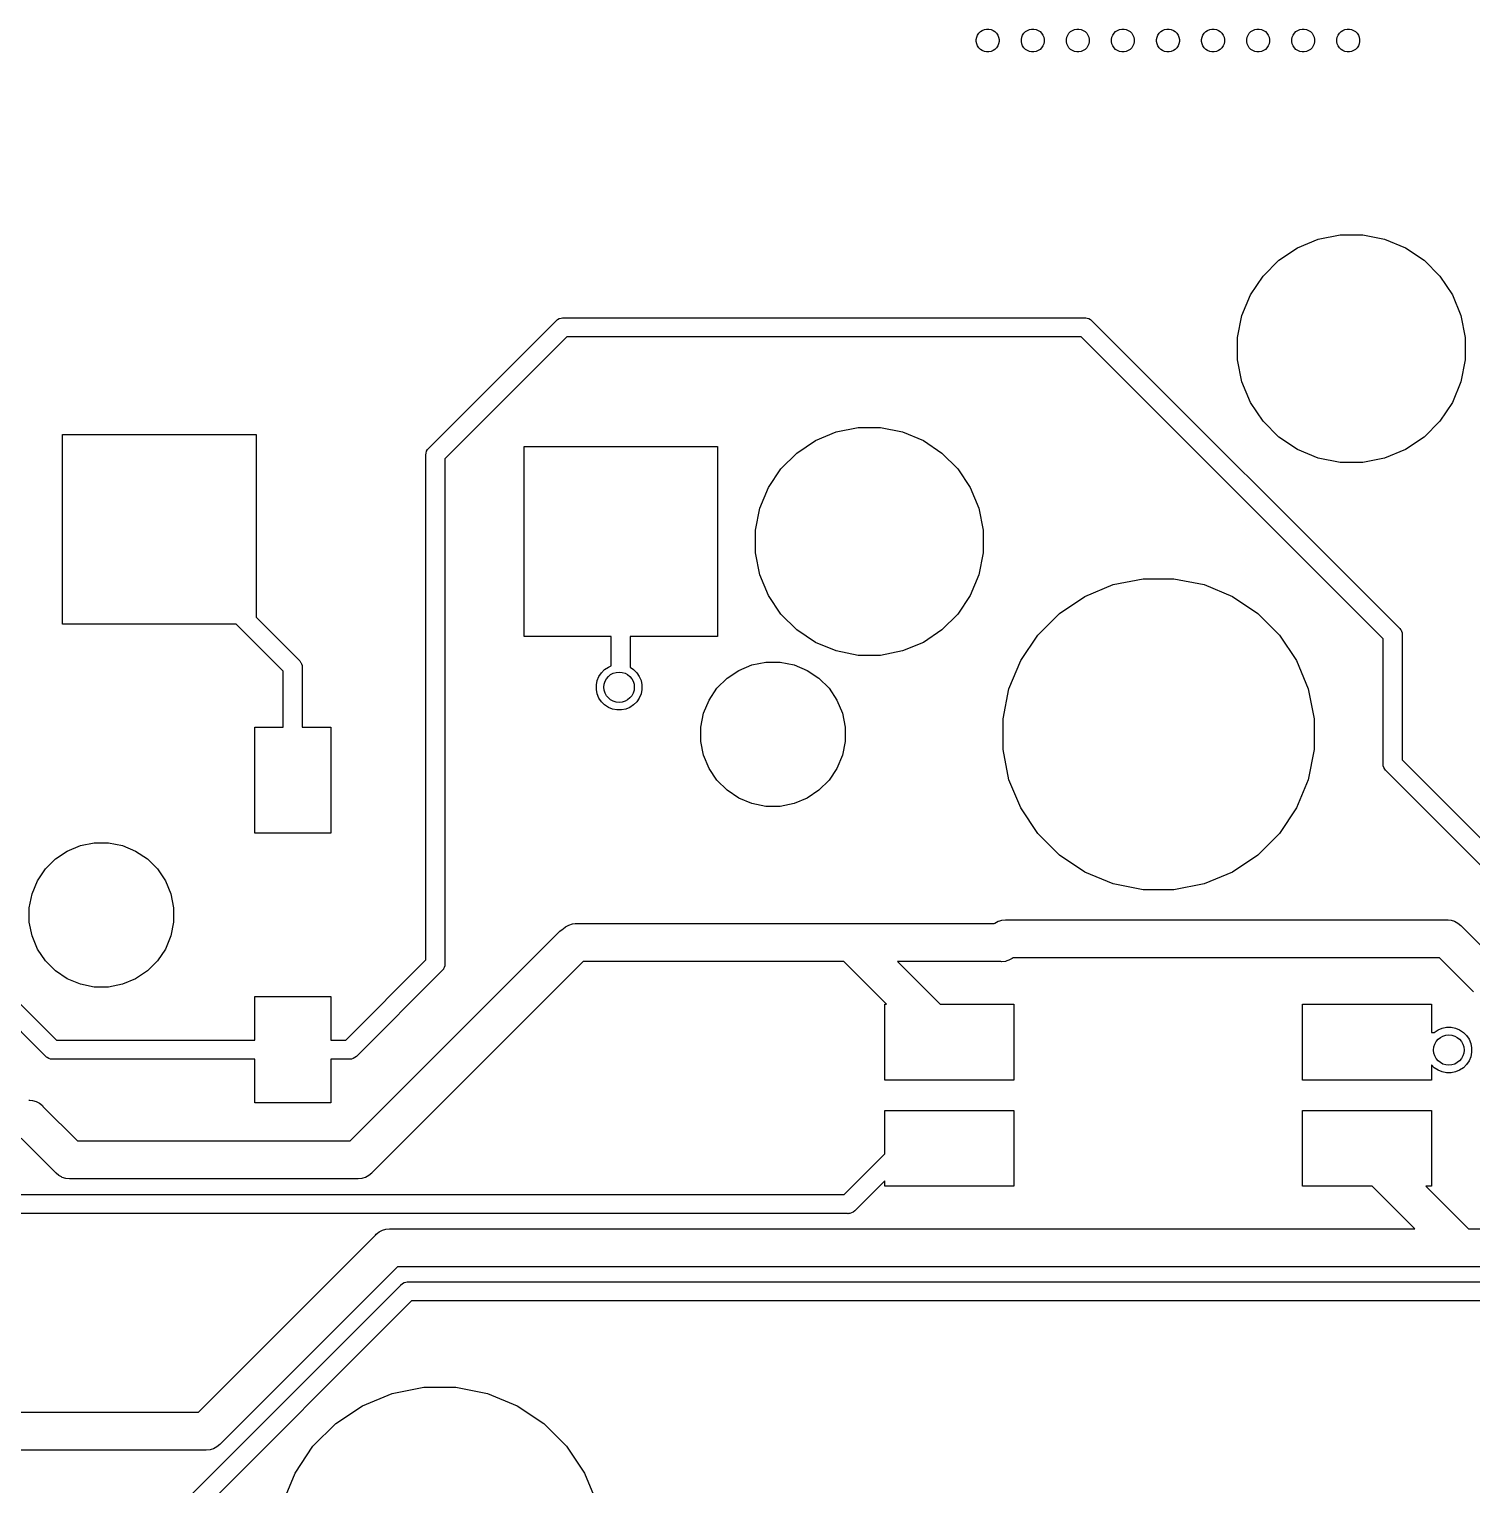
# Model space of a CAD drawing. Extents: x 0.5 to 11.2, y -4.1 to -0.9.
# Drawn here: x 7.312 to 8.061, y -1.611 to -0.856 of the extents above; entities that cross this region are included whole.
import ezdxf

# ---------------------------------------------------------------- set-up
doc = ezdxf.new("R2010")
doc.units = 0
doc.header["$MEASUREMENT"] = 0
doc.layers.add('BLACK', color=7, linetype='CONTINUOUS')

msp = doc.modelspace()

# ---------------------------------------------------------------- linework, layer by layer
at = {"layer": 'BLACK', "linetype": 'CONTINUOUS'}
for p, q in [((7.80364, -0.861033), (7.80387, -0.859892)), ((7.80387, -0.859892), (7.80431, -0.858817)), ((7.80431, -0.858817), (7.80496, -0.85785)), ((7.80496, -0.85785), (7.80578, -0.857027)), ((7.80578, -0.857027), (7.80675, -0.856381)), ((7.80675, -0.856381), (7.80782, -0.855936)), ((7.80782, -0.855936), (7.80897, -0.855709)), ((7.80897, -0.855709), (7.81013, -0.855709)), ((7.81013, -0.855709), (7.81127, -0.855936)), ((7.81127, -0.855936), (7.81234, -0.856381)), ((7.81234, -0.856381), (7.81331, -0.857027)), ((7.81331, -0.857027), (7.81413, -0.85785)), ((7.81413, -0.85785), (7.81478, -0.858817)), ((7.81478, -0.858817), (7.81523, -0.859892)), ((7.81523, -0.859892), (7.81545, -0.861033)), ((7.82702, -0.861033), (7.82724, -0.859892)), ((7.82724, -0.859892), (7.82769, -0.858817)), ((7.82769, -0.858817), (7.82834, -0.85785)), ((7.82834, -0.85785), (7.82916, -0.857027)), ((7.82916, -0.857027), (7.83013, -0.856381)), ((7.83013, -0.856381), (7.8312, -0.855936)), ((7.8312, -0.855936), (7.83234, -0.855709)), ((7.83234, -0.855709), (7.8335, -0.855709)), ((7.8335, -0.855709), (7.83465, -0.855936)), ((7.83465, -0.855936), (7.83572, -0.856381)), ((7.83572, -0.856381), (7.83669, -0.857027)), ((7.83669, -0.857027), (7.83751, -0.85785)), ((7.83751, -0.85785), (7.83816, -0.858817)), ((7.83816, -0.858817), (7.8386, -0.859892)), ((7.8386, -0.859892), (7.83883, -0.861033)), ((7.85039, -0.861033), (7.85062, -0.859892)), ((7.85062, -0.859892), (7.85107, -0.858817)), ((7.85107, -0.858817), (7.85171, -0.85785)), ((7.85171, -0.85785), (7.85253, -0.857027)), ((7.85253, -0.857027), (7.8535, -0.856381)), ((7.8535, -0.856381), (7.85458, -0.855936)), ((7.85458, -0.855936), (7.85572, -0.855709)), ((7.85572, -0.855709), (7.85688, -0.855709)), ((7.85688, -0.855709), (7.85802, -0.855936)), ((7.85802, -0.855936), (7.8591, -0.856381)), ((7.8591, -0.856381), (7.86006, -0.857027)), ((7.86006, -0.857027), (7.86089, -0.85785)), ((7.86089, -0.85785), (7.86153, -0.858817)), ((7.86153, -0.858817), (7.86198, -0.859892)), ((7.86198, -0.859892), (7.8622, -0.861033)), ((7.87377, -0.861033), (7.874, -0.859892)), ((7.874, -0.859892), (7.87444, -0.858817)), ((7.87444, -0.858817), (7.87509, -0.85785)), ((7.87509, -0.85785), (7.87591, -0.857027)), ((7.87591, -0.857027), (7.87688, -0.856381)), ((7.87688, -0.856381), (7.87795, -0.855936)), ((7.87795, -0.855936), (7.87909, -0.855709)), ((7.87909, -0.855709), (7.88026, -0.855709)), ((7.88026, -0.855709), (7.8814, -0.855936)), ((7.8814, -0.855936), (7.88247, -0.856381)), ((7.88247, -0.856381), (7.88344, -0.857027)), ((7.88344, -0.857027), (7.88426, -0.85785)), ((7.88426, -0.85785), (7.88491, -0.858817)), ((7.88491, -0.858817), (7.88535, -0.859892)), ((7.88535, -0.859892), (7.88558, -0.861033)), ((7.89715, -0.861033), (7.89737, -0.859892)), ((7.89737, -0.859892), (7.89782, -0.858817)), ((7.89782, -0.858817), (7.89846, -0.85785)), ((7.89846, -0.85785), (7.89929, -0.857027)), ((7.89929, -0.857027), (7.90025, -0.856381)), ((7.90025, -0.856381), (7.90133, -0.855936)), ((7.90133, -0.855936), (7.90247, -0.855709)), ((7.90247, -0.855709), (7.90363, -0.855709)), ((7.90363, -0.855709), (7.90477, -0.855936)), ((7.90477, -0.855936), (7.90585, -0.856381)), ((7.90585, -0.856381), (7.90682, -0.857027)), ((7.90682, -0.857027), (7.90764, -0.85785)), ((7.90764, -0.85785), (7.90828, -0.858817)), ((7.90828, -0.858817), (7.90873, -0.859892)), ((7.90873, -0.859892), (7.90896, -0.861033)), ((7.92052, -0.861033), (7.92075, -0.859892)), ((7.92075, -0.859892), (7.92119, -0.858817)), ((7.92119, -0.858817), (7.92184, -0.85785)), ((7.92184, -0.85785), (7.92266, -0.857027)), ((7.92266, -0.857027), (7.92363, -0.856381)), ((7.92363, -0.856381), (7.9247, -0.855936)), ((7.9247, -0.855936), (7.92585, -0.855709)), ((7.92585, -0.855709), (7.92701, -0.855709)), ((7.92701, -0.855709), (7.92815, -0.855936)), ((7.92815, -0.855936), (7.92922, -0.856381)), ((7.92922, -0.856381), (7.93019, -0.857027)), ((7.93019, -0.857027), (7.93101, -0.85785)), ((7.93101, -0.85785), (7.93166, -0.858817)), ((7.93166, -0.858817), (7.93211, -0.859892)), ((7.93211, -0.859892), (7.93233, -0.861033)), ((7.9439, -0.861033), (7.94412, -0.859892)), ((7.94412, -0.859892), (7.94457, -0.858817)), ((7.94457, -0.858817), (7.94522, -0.85785)), ((7.94522, -0.85785), (7.94604, -0.857027)), ((7.94604, -0.857027), (7.94701, -0.856381)), ((7.94701, -0.856381), (7.94808, -0.855936)), ((7.94808, -0.855936), (7.94922, -0.855709)), ((7.94922, -0.855709), (7.95038, -0.855709)), ((7.95038, -0.855709), (7.95153, -0.855936)), ((7.95153, -0.855936), (7.9526, -0.856381)), ((7.9526, -0.856381), (7.95357, -0.857027)), ((7.95357, -0.857027), (7.95439, -0.85785)), ((7.95439, -0.85785), (7.95504, -0.858817)), ((7.95504, -0.858817), (7.95548, -0.859892)), ((7.95548, -0.859892), (7.95571, -0.861033)), ((7.96727, -0.861033), (7.9675, -0.859892)), ((7.9675, -0.859892), (7.96795, -0.858817)), ((7.96795, -0.858817), (7.96859, -0.85785)), ((7.96859, -0.85785), (7.96941, -0.857027)), ((7.96941, -0.857027), (7.97038, -0.856381)), ((7.97038, -0.856381), (7.97146, -0.855936)), ((7.97146, -0.855936), (7.9726, -0.855709)), ((7.9726, -0.855709), (7.97376, -0.855709)), ((7.97376, -0.855709), (7.9749, -0.855936)), ((7.9749, -0.855936), (7.97598, -0.856381)), ((7.97598, -0.856381), (7.97694, -0.857027)), ((7.97694, -0.857027), (7.97777, -0.85785)), ((7.97777, -0.85785), (7.97841, -0.858817)), ((7.97841, -0.858817), (7.97886, -0.859892)), ((7.97886, -0.859892), (7.97908, -0.861033)), ((7.99065, -0.861033), (7.99088, -0.859892)), ((7.99088, -0.859892), (7.99132, -0.858817)), ((7.99132, -0.858817), (7.99197, -0.85785)), ((7.99197, -0.85785), (7.99279, -0.857027)), ((7.99279, -0.857027), (7.99376, -0.856381)), ((7.99376, -0.856381), (7.99483, -0.855936)), ((7.99483, -0.855936), (7.99597, -0.855709)), ((7.99597, -0.855709), (7.99714, -0.855709)), ((7.99714, -0.855709), (7.99828, -0.855936)), ((7.99828, -0.855936), (7.99935, -0.856381)), ((7.99935, -0.856381), (8.00032, -0.857027)), ((8.00032, -0.857027), (8.00114, -0.85785)), ((8.00114, -0.85785), (8.00179, -0.858817)), ((8.00179, -0.858817), (8.00223, -0.859892)), ((8.00223, -0.859892), (8.00246, -0.861033)), ((7.80364, -0.862196), (7.80364, -0.861033)), ((7.80387, -0.863337), (7.80364, -0.862196)), ((7.80431, -0.864411), (7.80387, -0.863337)), ((7.80496, -0.865379), (7.80431, -0.864411)), ((7.80578, -0.866201), (7.80496, -0.865379)), ((7.80675, -0.866848), (7.80578, -0.866201)), ((7.80782, -0.867293), (7.80675, -0.866848)), ((7.80897, -0.86752), (7.80782, -0.867293)), ((7.81013, -0.86752), (7.80897, -0.86752)), ((7.81127, -0.867293), (7.81013, -0.86752)), ((7.81234, -0.866848), (7.81127, -0.867293)), ((7.81331, -0.866201), (7.81234, -0.866848)), ((7.81413, -0.865379), (7.81331, -0.866201)), ((7.81478, -0.864411), (7.81413, -0.865379)), ((7.81523, -0.863337), (7.81478, -0.864411)), ((7.81545, -0.862196), (7.81523, -0.863337)), ((7.81545, -0.861033), (7.81545, -0.862196)), ((7.82702, -0.862196), (7.82702, -0.861033)), ((7.82724, -0.863337), (7.82702, -0.862196)), ((7.82769, -0.864411), (7.82724, -0.863337)), ((7.82834, -0.865379), (7.82769, -0.864411)), ((7.82916, -0.866201), (7.82834, -0.865379)), ((7.83013, -0.866848), (7.82916, -0.866201)), ((7.8312, -0.867293), (7.83013, -0.866848)), ((7.83234, -0.86752), (7.8312, -0.867293)), ((7.8335, -0.86752), (7.83234, -0.86752)), ((7.83465, -0.867293), (7.8335, -0.86752)), ((7.83572, -0.866848), (7.83465, -0.867293)), ((7.83669, -0.866201), (7.83572, -0.866848)), ((7.83751, -0.865379), (7.83669, -0.866201)), ((7.83816, -0.864411), (7.83751, -0.865379)), ((7.8386, -0.863337), (7.83816, -0.864411)), ((7.83883, -0.862196), (7.8386, -0.863337)), ((7.83883, -0.861033), (7.83883, -0.862196)), ((7.85039, -0.862196), (7.85039, -0.861033)), ((7.85062, -0.863337), (7.85039, -0.862196)), ((7.85107, -0.864411), (7.85062, -0.863337)), ((7.85171, -0.865379), (7.85107, -0.864411)), ((7.85253, -0.866201), (7.85171, -0.865379)), ((7.8535, -0.866848), (7.85253, -0.866201)), ((7.85458, -0.867293), (7.8535, -0.866848)), ((7.85572, -0.86752), (7.85458, -0.867293)), ((7.85688, -0.86752), (7.85572, -0.86752)), ((7.85802, -0.867293), (7.85688, -0.86752)), ((7.8591, -0.866848), (7.85802, -0.867293)), ((7.86006, -0.866201), (7.8591, -0.866848)), ((7.86089, -0.865379), (7.86006, -0.866201)), ((7.86153, -0.864411), (7.86089, -0.865379)), ((7.86198, -0.863337), (7.86153, -0.864411)), ((7.8622, -0.862196), (7.86198, -0.863337)), ((7.8622, -0.861033), (7.8622, -0.862196)), ((7.87377, -0.862196), (7.87377, -0.861033)), ((7.874, -0.863337), (7.87377, -0.862196)), ((7.87444, -0.864411), (7.874, -0.863337)), ((7.87509, -0.865379), (7.87444, -0.864411)), ((7.87591, -0.866201), (7.87509, -0.865379)), ((7.87688, -0.866848), (7.87591, -0.866201)), ((7.87795, -0.867293), (7.87688, -0.866848)), ((7.87909, -0.86752), (7.87795, -0.867293)), ((7.88026, -0.86752), (7.87909, -0.86752)), ((7.8814, -0.867293), (7.88026, -0.86752)), ((7.88247, -0.866848), (7.8814, -0.867293)), ((7.88344, -0.866201), (7.88247, -0.866848)), ((7.88426, -0.865379), (7.88344, -0.866201)), ((7.88491, -0.864411), (7.88426, -0.865379)), ((7.88535, -0.863337), (7.88491, -0.864411)), ((7.88558, -0.862196), (7.88535, -0.863337)), ((7.88558, -0.861033), (7.88558, -0.862196)), ((7.89715, -0.862196), (7.89715, -0.861033)), ((7.89737, -0.863337), (7.89715, -0.862196)), ((7.89782, -0.864411), (7.89737, -0.863337)), ((7.89846, -0.865379), (7.89782, -0.864411)), ((7.89929, -0.866201), (7.89846, -0.865379)), ((7.90025, -0.866848), (7.89929, -0.866201)), ((7.90133, -0.867293), (7.90025, -0.866848)), ((7.90247, -0.86752), (7.90133, -0.867293)), ((7.90363, -0.86752), (7.90247, -0.86752)), ((7.90477, -0.867293), (7.90363, -0.86752)), ((7.90585, -0.866848), (7.90477, -0.867293)), ((7.90682, -0.866201), (7.90585, -0.866848)), ((7.90764, -0.865379), (7.90682, -0.866201)), ((7.90828, -0.864411), (7.90764, -0.865379)), ((7.90873, -0.863337), (7.90828, -0.864411)), ((7.90896, -0.862196), (7.90873, -0.863337)), ((7.90896, -0.861033), (7.90896, -0.862196)), ((7.92052, -0.862196), (7.92052, -0.861033)), ((7.92075, -0.863337), (7.92052, -0.862196)), ((7.92119, -0.864411), (7.92075, -0.863337)), ((7.92184, -0.865379), (7.92119, -0.864411)), ((7.92266, -0.866201), (7.92184, -0.865379)), ((7.92363, -0.866848), (7.92266, -0.866201)), ((7.9247, -0.867293), (7.92363, -0.866848)), ((7.92585, -0.86752), (7.9247, -0.867293)), ((7.92701, -0.86752), (7.92585, -0.86752)), ((7.92815, -0.867293), (7.92701, -0.86752)), ((7.92922, -0.866848), (7.92815, -0.867293)), ((7.93019, -0.866201), (7.92922, -0.866848)), ((7.93101, -0.865379), (7.93019, -0.866201)), ((7.93166, -0.864411), (7.93101, -0.865379)), ((7.93211, -0.863337), (7.93166, -0.864411)), ((7.93233, -0.862196), (7.93211, -0.863337)), ((7.93233, -0.861033), (7.93233, -0.862196)), ((7.9439, -0.862196), (7.9439, -0.861033)), ((7.94412, -0.863337), (7.9439, -0.862196)), ((7.94457, -0.864411), (7.94412, -0.863337)), ((7.94522, -0.865379), (7.94457, -0.864411)), ((7.94604, -0.866201), (7.94522, -0.865379)), ((7.94701, -0.866848), (7.94604, -0.866201)), ((7.94808, -0.867293), (7.94701, -0.866848)), ((7.94922, -0.86752), (7.94808, -0.867293)), ((7.95038, -0.86752), (7.94922, -0.86752)), ((7.95153, -0.867293), (7.95038, -0.86752)), ((7.9526, -0.866848), (7.95153, -0.867293)), ((7.95357, -0.866201), (7.9526, -0.866848)), ((7.95439, -0.865379), (7.95357, -0.866201)), ((7.95504, -0.864411), (7.95439, -0.865379)), ((7.95548, -0.863337), (7.95504, -0.864411)), ((7.95571, -0.862196), (7.95548, -0.863337)), ((7.95571, -0.861033), (7.95571, -0.862196)), ((7.96727, -0.862196), (7.96727, -0.861033)), ((7.9675, -0.863337), (7.96727, -0.862196)), ((7.96795, -0.864411), (7.9675, -0.863337)), ((7.96859, -0.865379), (7.96795, -0.864411)), ((7.96941, -0.866201), (7.96859, -0.865379)), ((7.97038, -0.866848), (7.96941, -0.866201)), ((7.97146, -0.867293), (7.97038, -0.866848)), ((7.9726, -0.86752), (7.97146, -0.867293)), ((7.97376, -0.86752), (7.9726, -0.86752)), ((7.9749, -0.867293), (7.97376, -0.86752)), ((7.97598, -0.866848), (7.9749, -0.867293)), ((7.97694, -0.866201), (7.97598, -0.866848)), ((7.97777, -0.865379), (7.97694, -0.866201)), ((7.97841, -0.864411), (7.97777, -0.865379)), ((7.97886, -0.863337), (7.97841, -0.864411)), ((7.97908, -0.862196), (7.97886, -0.863337)), ((7.97908, -0.861033), (7.97908, -0.862196)), ((7.99065, -0.862196), (7.99065, -0.861033)), ((7.99088, -0.863337), (7.99065, -0.862196)), ((7.99132, -0.864411), (7.99088, -0.863337)), ((7.99197, -0.865379), (7.99132, -0.864411)), ((7.99279, -0.866201), (7.99197, -0.865379)), ((7.99376, -0.866848), (7.99279, -0.866201)), ((7.99483, -0.867293), (7.99376, -0.866848)), ((7.99597, -0.86752), (7.99483, -0.867293)), ((7.99714, -0.86752), (7.99597, -0.86752)), ((7.99828, -0.867293), (7.99714, -0.86752)), ((7.99935, -0.866848), (7.99828, -0.867293)), ((8.00032, -0.866201), (7.99935, -0.866848)), ((8.00114, -0.865379), (8.00032, -0.866201)), ((8.00179, -0.864411), (8.00114, -0.865379)), ((8.00223, -0.863337), (8.00179, -0.864411)), ((8.00246, -0.862196), (8.00223, -0.863337)), ((8.00246, -0.861033), (8.00246, -0.862196)), ((7.97024, -0.969123), (7.98098, -0.964671)), ((7.98098, -0.964671), (7.99239, -0.962402)), ((7.99239, -0.962402), (8.00403, -0.962402)), ((8.00403, -0.962402), (8.01543, -0.964671)), ((8.01543, -0.964671), (8.02618, -0.969123)), ((7.96056, -0.975586), (7.97024, -0.969123)), ((8.02618, -0.969123), (8.03585, -0.975586)), ((7.95234, -0.983811), (7.96056, -0.975586)), ((8.03585, -0.975586), (8.04408, -0.983811)), ((7.94587, -0.993484), (7.95234, -0.983811)), ((8.04408, -0.983811), (8.05054, -0.993484)), ((7.94142, -1.00423), (7.94587, -0.993484)), ((8.05054, -0.993484), (8.05499, -1.00423)), ((7.93915, -1.01564), (7.94142, -1.00423)), ((8.05499, -1.00423), (8.05726, -1.01564)), ((7.51982, -1.07292), (7.58562, -1.00712)), ((7.58562, -1.00712), (7.58577, -1.00694)), ((7.58577, -1.00694), (7.58596, -1.00678)), ((7.58596, -1.00678), (7.58652, -1.00632)), ((7.58652, -1.00632), (7.58738, -1.00586)), ((7.58738, -1.00586), (7.58831, -1.00558)), ((7.58831, -1.00558), (7.58903, -1.00551)), ((7.58903, -1.00551), (7.58927, -1.00549)), ((7.58903, -1.00551), (7.58903, -1.00551)), ((7.58927, -1.00549), (7.58951, -1.00551)), ((7.58951, -1.00551), (7.8599, -1.00551)), ((7.8599, -1.00551), (7.86014, -1.00549)), ((7.86014, -1.00549), (7.86038, -1.00551)), ((7.86038, -1.00551), (7.86038, -1.00551)), ((7.86038, -1.00551), (7.8611, -1.00558)), ((7.8611, -1.00558), (7.86203, -1.00586)), ((7.86203, -1.00586), (7.86289, -1.00632)), ((7.86289, -1.00632), (7.86363, -1.00694)), ((7.86363, -1.00694), (7.86379, -1.00712)), ((7.86379, -1.00712), (8.0229, -1.16623)), ((7.59131, -1.01535), (7.52805, -1.07861)), ((7.8581, -1.01535), (7.59131, -1.01535)), ((8.01467, -1.17192), (7.8581, -1.01535)), ((7.93915, -1.02727), (7.93915, -1.01564)), ((8.05726, -1.01564), (8.05726, -1.02727)), ((7.94142, -1.03868), (7.93915, -1.02727)), ((8.05726, -1.02727), (8.05499, -1.03868)), ((7.94587, -1.04943), (7.94142, -1.03868)), ((8.05499, -1.03868), (8.05054, -1.04943)), ((7.95234, -1.0591), (7.94587, -1.04943)), ((8.05054, -1.04943), (8.04408, -1.0591)), ((7.73098, -1.06467), (7.74239, -1.0624)), ((7.74239, -1.0624), (7.75403, -1.0624)), ((7.75403, -1.0624), (7.76543, -1.06467)), ((7.96056, -1.06733), (7.95234, -1.0591)), ((8.04408, -1.0591), (8.03585, -1.06733)), ((7.3297, -1.16437), (7.3297, -1.06594)), ((7.3297, -1.06594), (7.4301, -1.06594)), ((7.4301, -1.06594), (7.4301, -1.16076)), ((7.71056, -1.07559), (7.72024, -1.06912)), ((7.72024, -1.06912), (7.73098, -1.06467)), ((7.76543, -1.06467), (7.77618, -1.06912)), ((7.77618, -1.06912), (7.78585, -1.07559)), ((7.97024, -1.07379), (7.96056, -1.06733)), ((8.03585, -1.06733), (8.02618, -1.07379)), ((7.51818, -1.07657), (7.51828, -1.07561)), ((7.51821, -1.07682), (7.51818, -1.07657)), ((7.51821, -1.33851), (7.51821, -1.07682)), ((7.51828, -1.07561), (7.51856, -1.07468)), ((7.51856, -1.07468), (7.51902, -1.07383)), ((7.51902, -1.07383), (7.51948, -1.07327)), ((7.51948, -1.07327), (7.51963, -1.07308)), ((7.51948, -1.07327), (7.51948, -1.07327)), ((7.51963, -1.07308), (7.51982, -1.07292)), ((7.52805, -1.07861), (7.52805, -1.34031)), ((7.56907, -1.17067), (7.56907, -1.07224)), ((7.56907, -1.07224), (7.66947, -1.07224)), ((7.66947, -1.07224), (7.66947, -1.17067)), ((7.70234, -1.08381), (7.71056, -1.07559)), ((7.78585, -1.07559), (7.79408, -1.08381)), ((7.98098, -1.07824), (7.97024, -1.07379)), ((7.99239, -1.08051), (7.98098, -1.07824)), ((8.01543, -1.07824), (8.00403, -1.08051)), ((8.02618, -1.07379), (8.01543, -1.07824)), ((7.69587, -1.09348), (7.70234, -1.08381)), ((7.79408, -1.08381), (7.80054, -1.09348)), ((8.00403, -1.08051), (7.99239, -1.08051)), ((7.69142, -1.10423), (7.69587, -1.09348)), ((7.80054, -1.09348), (7.80499, -1.10423)), ((7.68915, -1.11564), (7.69142, -1.10423)), ((7.80499, -1.10423), (7.80726, -1.11564)), ((7.68915, -1.12727), (7.68915, -1.11564)), ((7.80726, -1.11564), (7.80726, -1.12727)), ((7.69142, -1.13868), (7.68915, -1.12727)), ((7.80726, -1.12727), (7.80499, -1.13868)), ((7.69587, -1.14943), (7.69142, -1.13868)), ((7.80499, -1.13868), (7.80054, -1.14943)), ((7.85998, -1.14993), (7.87467, -1.14385)), ((7.87467, -1.14385), (7.89026, -1.14075)), ((7.89026, -1.14075), (7.90616, -1.14075)), ((7.90616, -1.14075), (7.92175, -1.14385)), ((7.92175, -1.14385), (7.93644, -1.14993)), ((7.70234, -1.1591), (7.69587, -1.14943)), ((7.80054, -1.14943), (7.79408, -1.1591)), ((7.84676, -1.15877), (7.85998, -1.14993)), ((7.93644, -1.14993), (7.94966, -1.15877)), ((7.4301, -1.16076), (7.45242, -1.18308)), ((7.71056, -1.16733), (7.70234, -1.1591)), ((7.79408, -1.1591), (7.78585, -1.16733)), ((7.83552, -1.17001), (7.84676, -1.15877)), ((7.94966, -1.15877), (7.9609, -1.17001)), ((7.41979, -1.16437), (7.3297, -1.16437)), ((7.44419, -1.18877), (7.41979, -1.16437)), ((7.72024, -1.17379), (7.71056, -1.16733)), ((7.78585, -1.16733), (7.77618, -1.17379)), ((7.82669, -1.18323), (7.83552, -1.17001)), ((7.9609, -1.17001), (7.96973, -1.18323)), ((8.0229, -1.16623), (8.02308, -1.16639)), ((8.02308, -1.16639), (8.02324, -1.16657)), ((8.02324, -1.16657), (8.0237, -1.16713)), ((8.0237, -1.16713), (8.02391, -1.16752)), ((8.02391, -1.16752), (8.02416, -1.16799)), ((8.02416, -1.16799), (8.02444, -1.16892)), ((8.02444, -1.16892), (8.02451, -1.16964)), ((8.02451, -1.16964), (8.02451, -1.16964)), ((8.02451, -1.16964), (8.02453, -1.16988)), ((8.02453, -1.16988), (8.02451, -1.17012)), ((8.02451, -1.17012), (8.02451, -1.23477)), ((7.61435, -1.17067), (7.56907, -1.17067)), ((7.61435, -1.18594), (7.61435, -1.17067)), ((7.66947, -1.17067), (7.62419, -1.17067)), ((7.62419, -1.17067), (7.62419, -1.18671)), ((7.73098, -1.17824), (7.72024, -1.17379)), ((7.77618, -1.17379), (7.76543, -1.17824)), ((8.01467, -1.23657), (8.01467, -1.17192)), ((7.45242, -1.18308), (7.45261, -1.18324)), ((7.45261, -1.18324), (7.45276, -1.18342)), ((7.45276, -1.18342), (7.45323, -1.18398)), ((7.45323, -1.18398), (7.45338, -1.18427)), ((7.45338, -1.18427), (7.45368, -1.18484)), ((7.45368, -1.18484), (7.45396, -1.18577)), ((7.6873, -1.18549), (7.69452, -1.18406)), ((7.69452, -1.18406), (7.70189, -1.18406)), ((7.70189, -1.18406), (7.70912, -1.18549)), ((7.74239, -1.18051), (7.73098, -1.17824)), ((7.75403, -1.18051), (7.74239, -1.18051)), ((7.76543, -1.17824), (7.75403, -1.18051)), ((7.8206, -1.19791), (7.82669, -1.18323)), ((7.96973, -1.18323), (7.97582, -1.19791)), ((7.44419, -1.21772), (7.44419, -1.18877)), ((7.45396, -1.18577), (7.45404, -1.18649)), ((7.45404, -1.18649), (7.45404, -1.18649)), ((7.45404, -1.18649), (7.45406, -1.18673)), ((7.45406, -1.18673), (7.45404, -1.18697)), ((7.45404, -1.18697), (7.45404, -1.21772)), ((7.60705, -1.1936), (7.60794, -1.19145)), ((7.60794, -1.19145), (7.60923, -1.18952)), ((7.60923, -1.18952), (7.61088, -1.18787)), ((7.61088, -1.18787), (7.61281, -1.18658)), ((7.61281, -1.18658), (7.61435, -1.18594)), ((7.62419, -1.18671), (7.62593, -1.18787)), ((7.62593, -1.18787), (7.62758, -1.18952)), ((7.62758, -1.18952), (7.62887, -1.19145)), ((7.62887, -1.19145), (7.62976, -1.1936)), ((7.66916, -1.19761), (7.67437, -1.1924)), ((7.67437, -1.1924), (7.68049, -1.18831)), ((7.68049, -1.18831), (7.6873, -1.18549)), ((7.70912, -1.18549), (7.71592, -1.18831)), ((7.71592, -1.18831), (7.72205, -1.1924)), ((7.72205, -1.1924), (7.72726, -1.19761)), ((7.60659, -1.19588), (7.60705, -1.1936)), ((7.60659, -1.19821), (7.60659, -1.19588)), ((7.60705, -1.20049), (7.60659, -1.19821)), ((7.60794, -1.20264), (7.60705, -1.20049)), ((7.62976, -1.20049), (7.62887, -1.20264)), ((7.62976, -1.1936), (7.63022, -1.19588)), ((7.63022, -1.19821), (7.62976, -1.20049)), ((7.63022, -1.19588), (7.63022, -1.19821)), ((7.66506, -1.20374), (7.66916, -1.19761)), ((7.72726, -1.19761), (7.73135, -1.20374)), ((7.8175, -1.21351), (7.8206, -1.19791)), ((7.97582, -1.19791), (7.97892, -1.21351)), ((7.60923, -1.20458), (7.60794, -1.20264)), ((7.61088, -1.20622), (7.60923, -1.20458)), ((7.61281, -1.20751), (7.61088, -1.20622)), ((7.61496, -1.2084), (7.61281, -1.20751)), ((7.624, -1.20751), (7.62185, -1.2084)), ((7.62593, -1.20622), (7.624, -1.20751)), ((7.62758, -1.20458), (7.62593, -1.20622)), ((7.62887, -1.20264), (7.62758, -1.20458)), ((7.66224, -1.21055), (7.66506, -1.20374)), ((7.73135, -1.20374), (7.73417, -1.21055)), ((7.61724, -1.20886), (7.61496, -1.2084)), ((7.61957, -1.20886), (7.61724, -1.20886)), ((7.62185, -1.2084), (7.61957, -1.20886)), ((7.66081, -1.21777), (7.66224, -1.21055)), ((7.73417, -1.21055), (7.73561, -1.21777)), ((7.8175, -1.22941), (7.8175, -1.21351)), ((7.97892, -1.21351), (7.97892, -1.22941)), ((7.42943, -1.27283), (7.42943, -1.21772)), ((7.42943, -1.21772), (7.44419, -1.21772)), ((7.45404, -1.21772), (7.4688, -1.21772)), ((7.4688, -1.21772), (7.4688, -1.27283)), ((7.66081, -1.22514), (7.66081, -1.21777)), ((7.73561, -1.21777), (7.73561, -1.22514)), ((7.66224, -1.23237), (7.66081, -1.22514)), ((7.73561, -1.22514), (7.73417, -1.23237)), ((7.8206, -1.245), (7.8175, -1.22941)), ((7.97892, -1.22941), (7.97582, -1.245)), ((7.66506, -1.23917), (7.66224, -1.23237)), ((7.73417, -1.23237), (7.73135, -1.23917)), ((8.01464, -1.23681), (8.01467, -1.23657)), ((8.01474, -1.23778), (8.01464, -1.23681)), ((8.01502, -1.2387), (8.01474, -1.23778)), ((8.02451, -1.23477), (8.07615, -1.28642)), ((7.66916, -1.2453), (7.66506, -1.23917)), ((7.67437, -1.25051), (7.66916, -1.2453)), ((7.72726, -1.2453), (7.72205, -1.25051)), ((7.73135, -1.23917), (7.72726, -1.2453)), ((7.82669, -1.25969), (7.8206, -1.245)), ((7.97582, -1.245), (7.96973, -1.25969)), ((8.01547, -1.23956), (8.01502, -1.2387)), ((8.01594, -1.24012), (8.01547, -1.23956)), ((8.01609, -1.24031), (8.01594, -1.24012)), ((8.01628, -1.24046), (8.01609, -1.24031)), ((8.07046, -1.29465), (8.01628, -1.24046)), ((7.68049, -1.2546), (7.67437, -1.25051)), ((7.72205, -1.25051), (7.71592, -1.2546)), ((7.6873, -1.25742), (7.68049, -1.2546)), ((7.69452, -1.25886), (7.6873, -1.25742)), ((7.70189, -1.25886), (7.69452, -1.25886)), ((7.70912, -1.25742), (7.70189, -1.25886)), ((7.71592, -1.2546), (7.70912, -1.25742)), ((7.83552, -1.27291), (7.82669, -1.25969)), ((7.96973, -1.25969), (7.9609, -1.27291)), ((7.4688, -1.27283), (7.42943, -1.27283)), ((7.84676, -1.28415), (7.83552, -1.27291)), ((7.9609, -1.27291), (7.94966, -1.28415)), ((7.32606, -1.28611), (7.33219, -1.28201)), ((7.33219, -1.28201), (7.33899, -1.27919)), ((7.33899, -1.27919), (7.34622, -1.27776)), ((7.34622, -1.27776), (7.35359, -1.27776)), ((7.35359, -1.27776), (7.36081, -1.27919)), ((7.36081, -1.27919), (7.36762, -1.28201)), ((7.36762, -1.28201), (7.37374, -1.28611)), ((7.32085, -1.29132), (7.32606, -1.28611)), ((7.37374, -1.28611), (7.37895, -1.29132)), ((7.85998, -1.29298), (7.84676, -1.28415)), ((7.94966, -1.28415), (7.93644, -1.29298)), ((7.31394, -1.30425), (7.31676, -1.29744)), ((7.31676, -1.29744), (7.32085, -1.29132)), ((7.37895, -1.29132), (7.38305, -1.29744)), ((7.38305, -1.29744), (7.38587, -1.30425)), ((7.87467, -1.29906), (7.85998, -1.29298)), ((7.93644, -1.29298), (7.92175, -1.29906)), ((7.3125, -1.31147), (7.31394, -1.30425)), ((7.38587, -1.30425), (7.3873, -1.31147)), ((7.89026, -1.30217), (7.87467, -1.29906)), ((7.90616, -1.30217), (7.89026, -1.30217)), ((7.92175, -1.29906), (7.90616, -1.30217)), ((7.3125, -1.31884), (7.3125, -1.31147)), ((7.3873, -1.31147), (7.3873, -1.31884)), ((7.31394, -1.32607), (7.3125, -1.31884)), ((7.3873, -1.31884), (7.38587, -1.32607)), ((7.58934, -1.32239), (7.59067, -1.3213)), ((7.59067, -1.3213), (7.59238, -1.32039)), ((7.59238, -1.32039), (7.59423, -1.31983)), ((7.59423, -1.31983), (7.59568, -1.31968)), ((7.59568, -1.31968), (7.59616, -1.31964)), ((7.59616, -1.31964), (7.59665, -1.31968)), ((7.59665, -1.31968), (7.73859, -1.31968)), ((7.73859, -1.31968), (7.73907, -1.31964)), ((7.73907, -1.31964), (7.73956, -1.31968)), ((7.73956, -1.31968), (7.81283, -1.31968)), ((7.81283, -1.31968), (7.81326, -1.31934)), ((7.81326, -1.31934), (7.81497, -1.31842)), ((7.81497, -1.31842), (7.81589, -1.31814)), ((7.81589, -1.31814), (7.81682, -1.31786)), ((7.81682, -1.31786), (7.81875, -1.31767)), ((7.81875, -1.31767), (7.81923, -1.31772)), ((7.81923, -1.31772), (8.04745, -1.31772)), ((8.04745, -1.31772), (8.04793, -1.31767)), ((8.04793, -1.31767), (8.04842, -1.31772)), ((8.04842, -1.31772), (8.04986, -1.31786)), ((8.04986, -1.31786), (8.05172, -1.31842)), ((8.05172, -1.31842), (8.05343, -1.31934)), ((8.05343, -1.31934), (8.05493, -1.32057)), ((8.05493, -1.32057), (8.05523, -1.32094)), ((8.05523, -1.32094), (8.07288, -1.33858)), ((7.31676, -1.33287), (7.31394, -1.32607)), ((7.38587, -1.32607), (7.38305, -1.33287)), ((7.47899, -1.43228), (7.58767, -1.3236)), ((7.58767, -1.3236), (7.5888, -1.32268)), ((7.5888, -1.32268), (7.58934, -1.32239)), ((7.32085, -1.339), (7.31676, -1.33287)), ((7.38305, -1.33287), (7.37895, -1.339)), ((7.32086, -1.38835), (7.27612, -1.34361)), ((7.28435, -1.33792), (7.32655, -1.38012)), ((7.32606, -1.34421), (7.32085, -1.339)), ((7.37895, -1.339), (7.37374, -1.34421)), ((7.4766, -1.38012), (7.51821, -1.33851)), ((7.59965, -1.33946), (7.49037, -1.44874)), ((7.52678, -1.34386), (7.52663, -1.34405)), ((7.52724, -1.3433), (7.52678, -1.34386)), ((7.52678, -1.34386), (7.52678, -1.34386)), ((7.52732, -1.34315), (7.52724, -1.3433)), ((7.5277, -1.34244), (7.52732, -1.34315)), ((7.52798, -1.34152), (7.5277, -1.34244)), ((7.52805, -1.34079), (7.52798, -1.34152)), ((7.52805, -1.34031), (7.52807, -1.34055)), ((7.52807, -1.34055), (7.52805, -1.34079)), ((7.52805, -1.34079), (7.52805, -1.34079)), ((7.59983, -1.33937), (7.59965, -1.33946)), ((7.735, -1.33937), (7.59983, -1.33937)), ((7.75705, -1.36142), (7.735, -1.33937)), ((7.8163, -1.33937), (7.76284, -1.33937)), ((7.76284, -1.33937), (7.78488, -1.36142)), ((7.81678, -1.33942), (7.8163, -1.33937)), ((7.81871, -1.33923), (7.81678, -1.33942)), ((7.81947, -1.339), (7.81871, -1.33923)), ((7.82057, -1.33866), (7.81947, -1.339)), ((7.82228, -1.33775), (7.82057, -1.33866)), ((7.8227, -1.3374), (7.82228, -1.33775)), ((8.04386, -1.3374), (7.8227, -1.3374)), ((8.0615, -1.35504), (8.04386, -1.3374)), ((7.33219, -1.3483), (7.32606, -1.34421)), ((7.33899, -1.35112), (7.33219, -1.3483)), ((7.34622, -1.35256), (7.33899, -1.35112)), ((7.36081, -1.35112), (7.35359, -1.35256)), ((7.36762, -1.3483), (7.36081, -1.35112)), ((7.37374, -1.34421), (7.36762, -1.3483)), ((7.52644, -1.3442), (7.48229, -1.38835)), ((7.52663, -1.34405), (7.52644, -1.3442)), ((7.35359, -1.35256), (7.34622, -1.35256)), ((7.42943, -1.38012), (7.42943, -1.35748)), ((7.42943, -1.35748), (7.4688, -1.35748)), ((7.4688, -1.35748), (7.4688, -1.38012)), ((7.7562, -1.40079), (7.7562, -1.36142)), ((7.7562, -1.36142), (7.75705, -1.36142)), ((7.78488, -1.36142), (7.82313, -1.36142)), ((7.82313, -1.36142), (7.82313, -1.40079)), ((7.97274, -1.40079), (7.97274, -1.36142)), ((7.97274, -1.36142), (8.03967, -1.36142)), ((8.03967, -1.36142), (8.03967, -1.37618)), ((8.04313, -1.37477), (8.04528, -1.37388)), ((8.04528, -1.37388), (8.04756, -1.37343)), ((8.04756, -1.37343), (8.04988, -1.37343)), ((8.04988, -1.37343), (8.05217, -1.37388)), ((8.05217, -1.37388), (8.05432, -1.37477)), ((7.32655, -1.38012), (7.42943, -1.38012)), ((7.4688, -1.38012), (7.4766, -1.38012)), ((8.03967, -1.37618), (8.04107, -1.37618)), ((8.04107, -1.37618), (8.04119, -1.37606)), ((8.04119, -1.37606), (8.04313, -1.37477)), ((8.05432, -1.37477), (8.05625, -1.37606)), ((8.05625, -1.37606), (8.05789, -1.37771)), ((8.05789, -1.37771), (8.05919, -1.37964)), ((8.05919, -1.37964), (8.06008, -1.38179)), ((7.32101, -1.38854), (7.32086, -1.38835)), ((7.3212, -1.38869), (7.32101, -1.38854)), ((7.32149, -1.38893), (7.3212, -1.38869)), ((7.3212, -1.38869), (7.3212, -1.38869)), ((7.32176, -1.38915), (7.32149, -1.38893)), ((7.32262, -1.38961), (7.32176, -1.38915)), ((7.48139, -1.38915), (7.48053, -1.38961)), ((7.48214, -1.38854), (7.48139, -1.38915)), ((7.48229, -1.38835), (7.48214, -1.38854)), ((8.06008, -1.38868), (8.05919, -1.39083)), ((8.06008, -1.38179), (8.06053, -1.38407)), ((8.06053, -1.3864), (8.06008, -1.38868)), ((8.06053, -1.38407), (8.06053, -1.3864)), ((7.32354, -1.38989), (7.32262, -1.38961)), ((7.32427, -1.38996), (7.32354, -1.38989)), ((7.32451, -1.38998), (7.32427, -1.38996)), ((7.32427, -1.38996), (7.32427, -1.38996)), ((7.32475, -1.38996), (7.32451, -1.38998)), ((7.42943, -1.38996), (7.32475, -1.38996)), ((7.42943, -1.4126), (7.42943, -1.38996)), ((7.4784, -1.38996), (7.4688, -1.38996)), ((7.4688, -1.38996), (7.4688, -1.4126)), ((7.47864, -1.38998), (7.4784, -1.38996)), ((7.47888, -1.38996), (7.47864, -1.38998)), ((7.47961, -1.38989), (7.47888, -1.38996)), ((7.47888, -1.38996), (7.47888, -1.38996)), ((7.48053, -1.38961), (7.47961, -1.38989)), ((8.04119, -1.39441), (8.03967, -1.39288)), ((8.03967, -1.39288), (8.03967, -1.40079)), ((8.04313, -1.3957), (8.04119, -1.39441)), ((8.04528, -1.39659), (8.04313, -1.3957)), ((8.04756, -1.39705), (8.04528, -1.39659)), ((8.05217, -1.39659), (8.04988, -1.39705)), ((8.05432, -1.3957), (8.05217, -1.39659)), ((8.05625, -1.39441), (8.05432, -1.3957)), ((8.05789, -1.39277), (8.05625, -1.39441)), ((8.05919, -1.39083), (8.05789, -1.39277)), ((7.82313, -1.40079), (7.7562, -1.40079)), ((8.03967, -1.40079), (7.97274, -1.40079)), ((8.04988, -1.39705), (8.04756, -1.39705)), ((7.3123, -1.41117), (7.31279, -1.41122)), ((7.31279, -1.41122), (7.31423, -1.41136)), ((7.31423, -1.41136), (7.31609, -1.41193)), ((7.31609, -1.41193), (7.3178, -1.41284)), ((7.3178, -1.41284), (7.3193, -1.41407)), ((7.3193, -1.41407), (7.3196, -1.41445)), ((7.3196, -1.41445), (7.33744, -1.43228)), ((7.4688, -1.4126), (7.42943, -1.4126)), ((7.7562, -1.4391), (7.7562, -1.41654)), ((7.7562, -1.41654), (7.82313, -1.41654)), ((7.82313, -1.41654), (7.82313, -1.45591)), ((7.97274, -1.45591), (7.97274, -1.41654)), ((7.97274, -1.41654), (8.03967, -1.41654)), ((8.03967, -1.41654), (8.03967, -1.45591)), ((7.32606, -1.44874), (7.30823, -1.43091)), ((7.33744, -1.43228), (7.47899, -1.43228)), ((7.73507, -1.46024), (7.7562, -1.4391)), ((7.32637, -1.44912), (7.32606, -1.44874)), ((7.32787, -1.45035), (7.32637, -1.44912)), ((7.49006, -1.44912), (7.48857, -1.45035)), ((7.49037, -1.44874), (7.49006, -1.44912)), ((7.32915, -1.45103), (7.32787, -1.45035)), ((7.32958, -1.45126), (7.32915, -1.45103)), ((7.33144, -1.45183), (7.32958, -1.45126)), ((7.33337, -1.45202), (7.33144, -1.45183)), ((7.33385, -1.45197), (7.33337, -1.45202)), ((7.48259, -1.45197), (7.33385, -1.45197)), ((7.48307, -1.45202), (7.48259, -1.45197)), ((7.485, -1.45183), (7.48307, -1.45202)), ((7.48543, -1.4517), (7.485, -1.45183)), ((7.48686, -1.45126), (7.48543, -1.4517)), ((7.48857, -1.45035), (7.48686, -1.45126)), ((7.7562, -1.45302), (7.74076, -1.46847)), ((7.7562, -1.45591), (7.7562, -1.45302)), ((7.82313, -1.45591), (7.7562, -1.45591)), ((8.00901, -1.45591), (7.97274, -1.45591)), ((8.03106, -1.47795), (8.00901, -1.45591)), ((8.03967, -1.45591), (8.03685, -1.45591)), ((8.03685, -1.45591), (8.0589, -1.47795)), ((7.29163, -1.46024), (7.73507, -1.46024)), ((7.73687, -1.47008), (7.29328, -1.47008)), ((7.73711, -1.4701), (7.73687, -1.47008)), ((7.73735, -1.47008), (7.73711, -1.4701)), ((7.73807, -1.47001), (7.73735, -1.47008)), ((7.73735, -1.47008), (7.73735, -1.47008)), ((7.739, -1.46973), (7.73807, -1.47001)), ((7.73985, -1.46927), (7.739, -1.46973)), ((7.7406, -1.46865), (7.73985, -1.46927)), ((7.74076, -1.46847), (7.7406, -1.46865)), ((7.49314, -1.48018), (7.49389, -1.47957)), ((7.49389, -1.47957), (7.4956, -1.47866)), ((7.4956, -1.47866), (7.49745, -1.4781)), ((7.49745, -1.4781), (7.49938, -1.47791)), ((7.49938, -1.47791), (7.49987, -1.47795)), ((7.49987, -1.47795), (8.03106, -1.47795)), ((8.0589, -1.47795), (8.41807, -1.47795)), ((7.40023, -1.57303), (7.49208, -1.48118)), ((7.49208, -1.48118), (7.49239, -1.4808)), ((7.49239, -1.4808), (7.49314, -1.48018)), ((7.50346, -1.49764), (7.41161, -1.58949)), ((8.05434, -1.49764), (7.50346, -1.49764)), ((8.05482, -1.49769), (8.05434, -1.49764)), ((8.05531, -1.49764), (8.05482, -1.49769)), ((8.42166, -1.49764), (8.05531, -1.49764)), ((7.27589, -1.73635), (7.50511, -1.50712)), ((7.50511, -1.50712), (7.50526, -1.50694)), ((7.50526, -1.50694), (7.50587, -1.50644)), ((7.50587, -1.50644), (7.50601, -1.50632)), ((7.50601, -1.50632), (7.50687, -1.50587)), ((7.50687, -1.50587), (7.50779, -1.50558)), ((7.50779, -1.50558), (7.50852, -1.50551)), ((7.50852, -1.50551), (7.50876, -1.50549)), ((7.50852, -1.50551), (7.50852, -1.50551)), ((7.50876, -1.50549), (7.509, -1.50551)), ((7.509, -1.50551), (8.42948, -1.50551)), ((7.5108, -1.51536), (7.27589, -1.75027)), ((8.43128, -1.51536), (7.5108, -1.51536)), ((7.50068, -1.56331), (7.51704, -1.56006)), ((7.51704, -1.56006), (7.53371, -1.56006)), ((7.53371, -1.56006), (7.55006, -1.56331)), ((7.47142, -1.57896), (7.48528, -1.56969)), ((7.48528, -1.56969), (7.50068, -1.56331)), ((7.55006, -1.56331), (7.56547, -1.56969)), ((7.56547, -1.56969), (7.57933, -1.57896)), ((7.30752, -1.57303), (7.40023, -1.57303)), ((7.45963, -1.59075), (7.47142, -1.57896)), ((7.57933, -1.57896), (7.59112, -1.59075)), ((7.40382, -1.59272), (7.30393, -1.59272)), ((7.4043, -1.59276), (7.40382, -1.59272)), ((7.40623, -1.59257), (7.4043, -1.59276)), ((7.40679, -1.59241), (7.40623, -1.59257)), ((7.40809, -1.59201), (7.40679, -1.59241)), ((7.4098, -1.5911), (7.40809, -1.59201)), ((7.4113, -1.58987), (7.4098, -1.5911)), ((7.41161, -1.58949), (7.4113, -1.58987)), ((7.45036, -1.60461), (7.45963, -1.59075)), ((7.59112, -1.59075), (7.60039, -1.60461)), ((7.44398, -1.62001), (7.45036, -1.60461)), ((7.60039, -1.60461), (7.60677, -1.62001))]:
    msp.add_line(p, q, dxfattribs=at)
at = {"layer": 'BLACK'}
for centre in [(7.61841, -1.19705), (8.04872, -1.38524)]:
    msp.add_circle(centre, 0.007874, dxfattribs=at)

doc.saveas('drawing.dxf')
